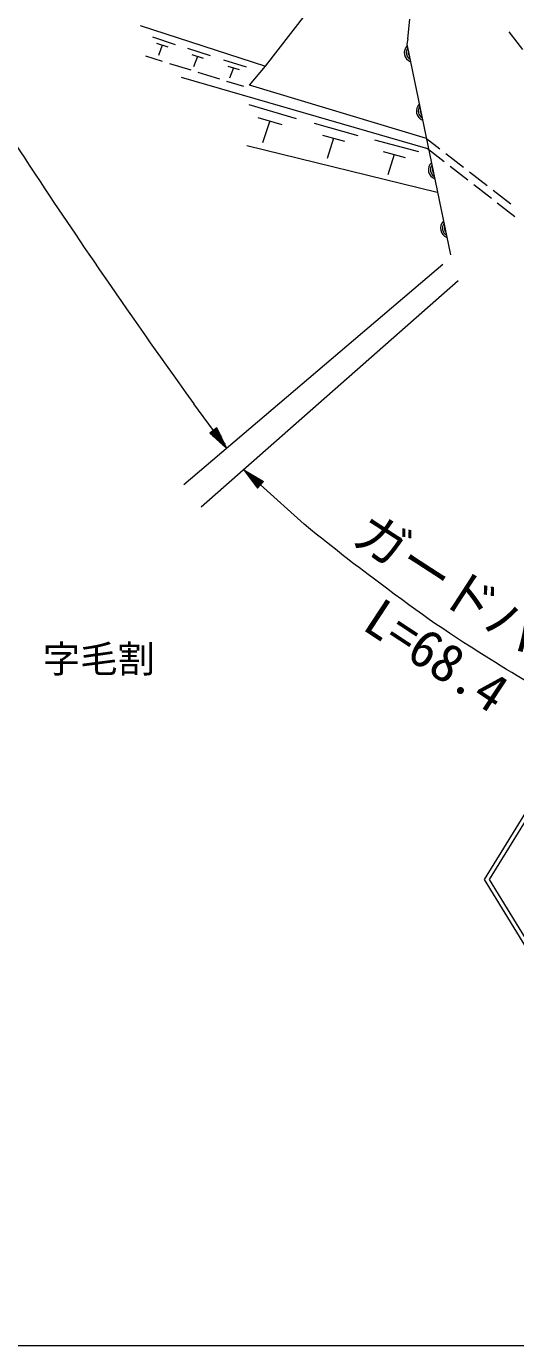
# Model space of a CAD drawing. Units: millimetres, scale not verified. Extents: x 40000 to 680000, y 20000 to 380000.
# Drawn here: x 95062 to 127793, y 205000 to 293242 of the extents above; entities that cross this region are included whole.
import ezdxf
from ezdxf.enums import TextEntityAlignment as Align

# ---------------------------------------------------------------- set-up
doc = ezdxf.new("R2010")
doc.units = ezdxf.units.MM
doc.header["$LTSCALE"] = 1000
for name, color, linetype, lineweight in [('M-BGD', 7, 'Continuous', 13), ('M-STR-HTXT', 7, 'Continuous', 13), ('M-STR-STRC', 7, 'Continuous', 13), ('M-TTL-BAND', 7, 'Continuous', 13)]:
    doc.layers.add(name, color=color, linetype=linetype, lineweight=lineweight)
doc.layers.add('M-BMK-HTXT', color=7, linetype='Continuous')
doc.styles.add('ＭＳ ゴシック', font='')
doc.styles.get('ＭＳ ゴシック').set_extended_font_data('MS Gothic')

msp = doc.modelspace()

# ---------------------------------------------------------------- linework, layer by layer
at = {"layer": 'M-BGD'}
for p, q in [((111067, 290590), (117332, 298718)), ((102685, 293300), (111067, 290590)), ((120582, 292401), (120718, 293717)), ((103498, 292543), (105007, 292039)), ((103775, 292115), (104529, 291863)), ((127330, 292885), (128251, 291701)), ((103023, 291269), (104155, 290918)), ((104152, 291989), (103892, 291294)), ((105848, 291786), (107358, 291288)), ((106126, 291359), (106881, 291110)), ((106503, 291235), (106246, 290539)), ((104632, 290770), (106065, 290325)), ((108249, 291011), (109766, 290531)), ((108532, 290588), (109291, 290348)), ((108912, 290468), (108662, 289769)), ((109985, 289318), (111067, 290590)), ((105425, 289836), (121898, 285081)), ((106542, 290177), (107975, 289732)), ((108452, 289584), (109584, 289232)), ((121825, 285732), (109985, 289318)), ((109946, 288007), (113121, 287090)), ((110556, 287142), (112144, 286684)), ((111350, 286913), (110869, 285448)), ((114311, 286757), (117242, 285937)), ((114880, 285966), (116345, 285556)), ((109809, 285279), (122536, 282155)), ((115612, 285761), (115180, 284408)), ((118342, 285645), (121286, 284874)), ((121825, 285732), (122723, 285041)), ((121898, 285081), (123018, 284207)), ((118924, 284863), (120396, 284478)), ((119660, 284671), (119251, 283311)), ((123119, 284736), (124308, 283821)), ((123413, 283900), (124595, 282977)), ((124704, 283516), (125893, 282601)), ((124990, 282670), (126172, 281747)), ((126289, 282296), (127477, 281382)), ((126566, 281439), (127749, 280517))]:
    msp.add_line(p, q, dxfattribs=at)
msp.add_lwpolyline([(120582, 292401), (120523, 292043), (123427, 277966)], dxfattribs=at)
for centre, radius, start, end in [((120999, 291490), 654, 134.43545, 248.87729), ((120999, 291490), 523, 144.24669, 239.06605), ((120999, 291490), 392, 166.12314, 217.1896), ((121807, 287573), 654, 134.43545, 248.87729), ((121807, 287573), 523, 144.24669, 239.06605), ((121807, 287573), 392, 166.12314, 217.1896), ((122615, 283655), 654, 134.43545, 248.87729), ((122615, 283655), 523, 144.24669, 239.06605), ((122615, 283655), 392, 166.12314, 217.1896), ((123423, 279738), 654, 134.43545, 248.87729), ((123423, 279738), 523, 144.24669, 239.06605), ((123423, 279738), 392, 166.12314, 217.1896)]:
    msp.add_arc(centre, radius, start, end, dxfattribs=at)
at = {"layer": 'M-STR-HTXT'}
for p, q in [((122920, 277307), (105593, 262569)), ((123943, 276218), (106760, 261074)), ((107573, 266218), (106259, 268001)), ((107814, 266396), (107331, 266040)), ((108462, 265010), (107331, 266040)), ((107557, 265834), (107380, 266076)), ((107428, 266111), (107784, 265628)), ((108010, 265422), (107476, 266147)), ((107524, 266182), (108236, 265216)), ((108462, 265010), (107573, 266218)), ((107621, 266253), (108333, 265287)), ((108203, 265564), (107669, 266289)), ((107718, 266325), (108074, 265842)), ((107944, 266119), (107766, 266360)), ((108462, 265010), (107814, 266396)), ((109614, 263589), (110526, 262361)), ((109614, 263589), (110928, 262806)), ((109614, 263589), (110727, 262583)), ((110687, 262539), (109796, 263343)), ((110767, 262628), (109876, 263432)), ((109979, 263097), (110646, 262494)), ((110139, 263276), (110807, 262672)), ((110848, 262717), (110402, 263119)), ((110665, 262963), (110888, 262761)), ((110606, 262450), (110161, 262852)), ((110343, 262606), (110566, 262405)), ((110526, 262361), (110928, 262806)), ((110727, 262583), (113655, 259939))]:
    msp.add_line(p, q, dxfattribs=at)
for points, knots in [([(76628, 316046), (78431, 312535), (78901, 311622), (80415, 308817), (81974, 305930), (82874, 304327), (84503, 301480), (85575, 299606), (86211, 298577), (87313, 296721), (88090, 295413), (88517, 294676), (89316, 293381), (89793, 292608), (90081, 292188), (90561, 291417), (91317, 290201), (91713, 289503), (92469, 288288), (93549, 286553), (94182, 285599), (95304, 283891), (97213, 280985), (98309, 279375), (100276, 276508), (102575, 273159), (103334, 272103), (106259, 268001)], [0, 0, 0, 0, 1, 1, 1, 2, 2, 2, 3, 3, 3, 4, 4, 4, 5, 5, 5, 6, 6, 6, 7, 7, 7, 8, 8, 8, 9, 9, 9, 9]), ([(165136, 235201), (159489, 236536), (157867, 236870), (153323, 238333), (149991, 239406), (148132, 240046), (144884, 241352), (141781, 242600), (140072, 243380), (137072, 244859), (132828, 246951), (130478, 248199), (126450, 250682), (123291, 252629), (121590, 253837), (118618, 256059), (116647, 257533), (115991, 258037), (113655, 259939)], [0, 0, 0, 0, 1, 1, 1, 2, 2, 2, 3, 3, 3, 4, 4, 4, 5, 5, 5, 6, 6, 6, 6])]:
    msp.add_open_spline(points, degree=3, knots=knots, dxfattribs=at)
at = {"layer": 'M-STR-STRC'}
for p, q in [((128446, 240667), (125682, 236167)), ((128614, 240367), (126034, 236167)), ((125682, 236167), (128446, 231667)), ((126034, 236167), (128614, 231967))]:
    msp.add_line(p, q, dxfattribs=at)
at = {"layer": 'M-TTL-BAND'}
msp.add_line((40000, 205000), (579000, 205000), dxfattribs=at)

# ---------------------------------------------------------------- texts
at = {"layer": 'M-BMK-HTXT', "style": 'ＭＳ ゴシック'}
msp.add_text('字毛割', height=1833, dxfattribs=at).set_placement((99909, 250928), align=Align.MIDDLE_CENTER)
at = {"layer": 'M-STR-HTXT', "style": 'ＭＳ ゴシック'}
for s, rotation, p in [('ガードパイプ', 327.059, (116300, 258122)), ('L=68.4', 326.664, (117005, 252327))]:
    msp.add_text(s, height=2566, rotation=rotation, dxfattribs=at).set_placement(p, align=Align.BOTTOM_LEFT)

doc.saveas('drawing.dxf')
